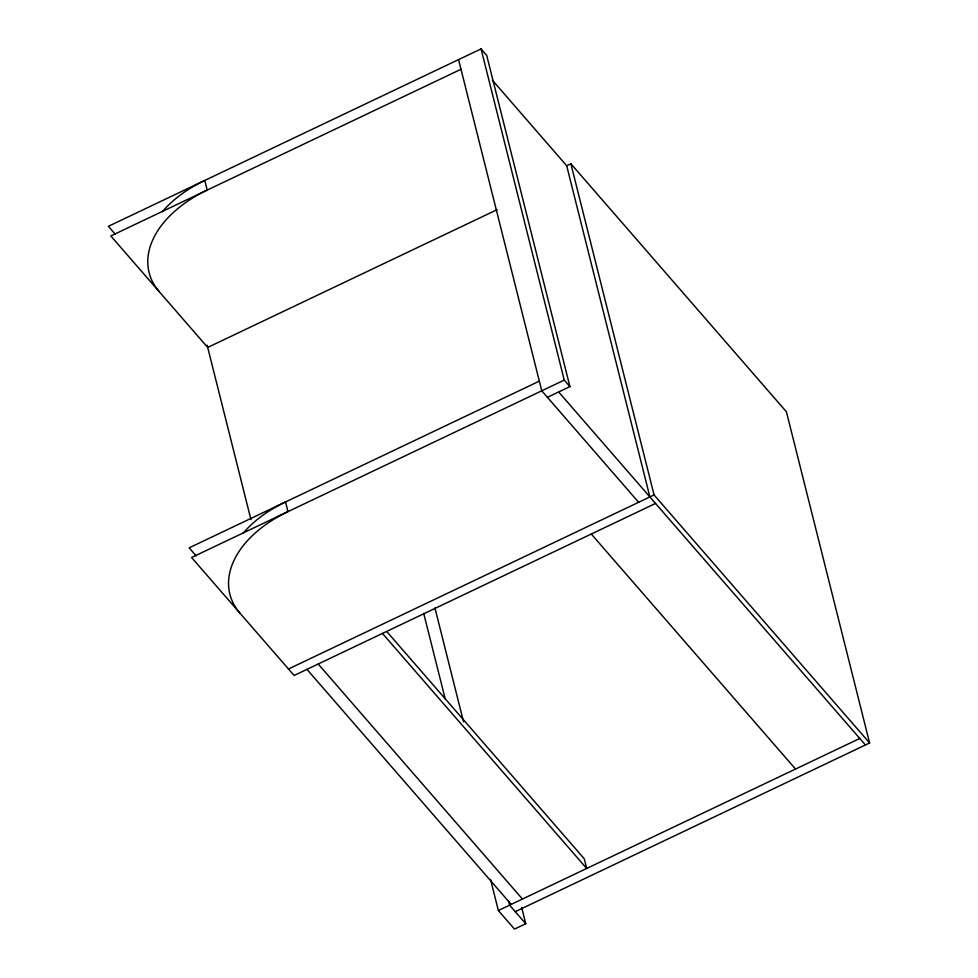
<?xml version="1.0" encoding="UTF-8"?>
<svg xmlns="http://www.w3.org/2000/svg" width="978" height="978" viewBox="0 0 978 978"><rect width="100%" height="100%" fill="white"/><g stroke="black" fill="none" stroke-linecap="round" stroke-linejoin="round"><path stroke-width="1.47" d="M547.411 397.312L569.905 386.603L486.714 55.404L481.066 48.9L108.399 226.309L115.38 234.353M461.005 69.267L110.82 235.967L207.691 347.447L497.215 209.622M492.325 80.159L566.69 165.734L570.871 163.742L786.41 411.787L869.601 742.987L515.247 911.667M539.343 381.139L189.157 547.839L196.15 555.883M569.905 386.603L564.257 380.1L191.59 557.509L294.109 675.48L655.529 503.438M288.461 668.989L654.062 494.941L869.601 742.987M490.553 879.466L498.352 910.518L859.784 738.463M521.665 907.486L525.748 923.745L514.501 929.1L498.352 910.518M558.658 391.958L865.432 744.967M638.634 502.289L541.763 390.809L458.572 59.609M591.287 534.025L795.53 769.05M387.043 631.837L584.282 858.806L586.702 868.464L382.459 633.426M318.205 664.013L522.448 899.051M306.958 669.368L511.201 904.405M525.748 923.745L509.599 905.163L508.487 900.726M570.871 163.742L654.062 494.941M566.69 165.734L649.881 496.934M481.066 48.9L564.257 380.1M434.953 607.974L463.548 721.825M423.706 613.328L445.247 699.087M207.128 345.173L250.955 519.648M159.255 291.701A109.854 69.132 -14.1 0 1 207.202 190.087L204.769 180.429A109.854 69.132 -14.1 0 0 162.311 211.725M243.07 533.255A109.854 69.132 -14.1 0 1 285.539 501.959L287.96 511.628A109.854 69.132 -14.1 0 0 240.026 613.243"/></g></svg>
